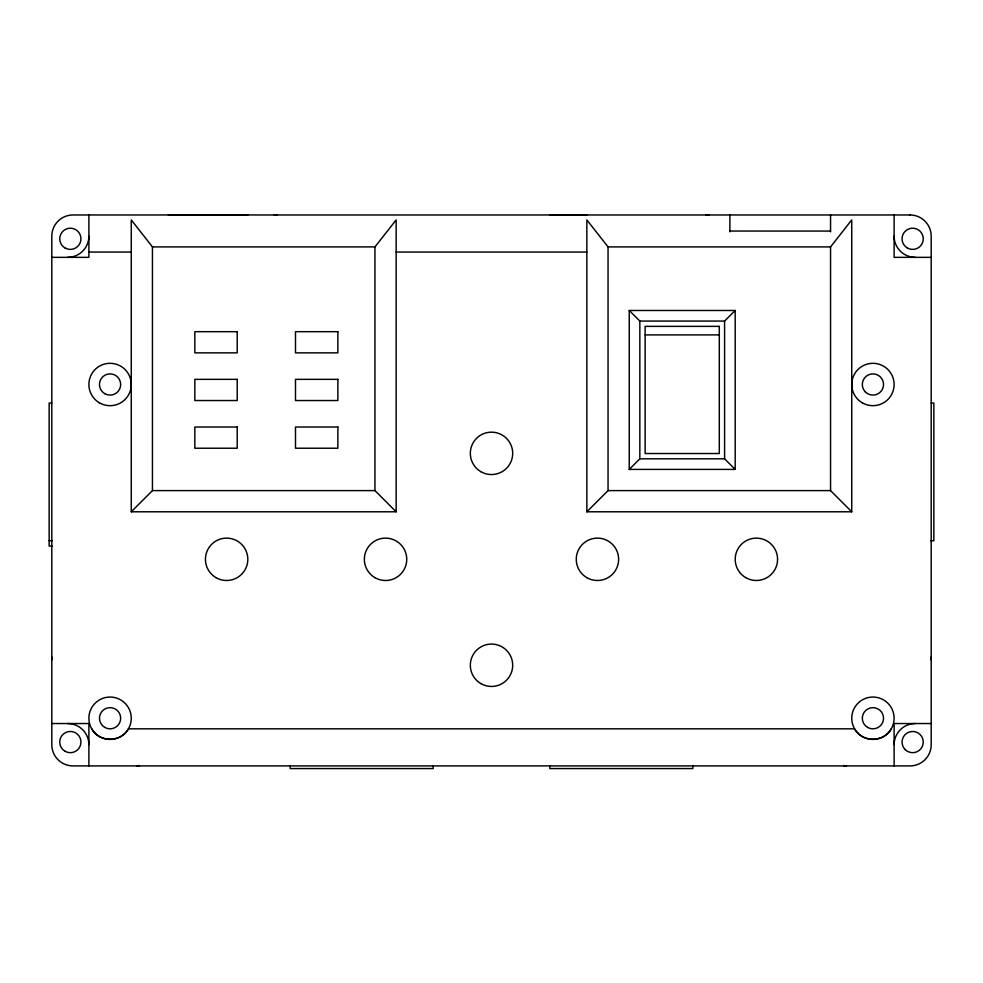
<?xml version="1.0" encoding="UTF-8"?>
<svg xmlns="http://www.w3.org/2000/svg" width="983" height="983" viewBox="0 0 983 983"><rect width="100%" height="100%" fill="white"/><g stroke="black" fill="none" stroke-linecap="round" stroke-linejoin="round"><path stroke-width="1.47" d="M891.274 728.833C883.852 742.632 861.993 742.632 854.571 728.833L128.429 728.833C121.007 742.632 99.148 742.632 91.726 728.833M396.149 511.787L374.953 490.603L374.953 246.905L396.149 219.934L396.149 511.787L131.267 511.787L131.267 219.934L152.451 246.905L152.451 490.603L131.267 511.787M851.733 511.787L830.549 490.603L830.549 246.905L851.733 219.934L851.733 511.787L586.851 511.787L586.851 219.934L608.047 246.905L608.047 490.603L586.851 511.787M735.186 469.407L724.594 458.815L724.594 321.072L735.186 310.481L629.243 310.481L629.243 469.407L735.186 469.407L735.186 310.481M629.243 469.407L639.835 458.815L639.835 321.072L629.243 310.481M729.89 231.042L830.549 231.066M152.451 246.905L374.953 246.905M608.047 246.905L830.549 246.905M88.888 252.053L131.267 252.053M396.149 252.053L586.851 252.053M51.804 257.349L88.888 257.349L88.888 214.97M931.196 257.349L894.112 257.349L894.112 214.97M639.835 321.072L724.594 321.072M645.131 334.896L719.298 334.896M51.804 403.03L49.15 403.03L49.15 546.069L52.001 546.069M931.196 403.03L933.85 403.03L933.85 540.773L930.815 540.773M639.835 458.815L724.594 458.815M152.451 490.603L374.953 490.603M608.047 490.603L830.549 490.603M49.15 540.773L52.185 540.773M51.804 723.537L88.888 723.537L88.888 765.917M931.196 723.537L894.112 723.537L894.112 765.917M830.549 214.97L830.549 231.853M729.89 214.97L729.89 231.853M692.806 765.524L692.806 768.571L549.78 768.571L549.78 765.917M586.851 214.97L549.78 214.97M433.22 765.917L433.22 768.571L290.194 768.571L290.194 765.524M247.814 214.97L168.351 214.97M930.84 657.222A10.592 10.592 0 0 1 931.196 659.962M67.692 723.537A21.196 21.196 0 0 1 88.888 744.721M915.308 257.349A21.196 21.196 0 0 1 894.112 236.153M51.804 659.962A10.592 10.592 0 0 1 52.16 657.222M88.888 236.153A21.196 21.196 0 0 1 67.692 257.349M894.112 744.721A21.196 21.196 0 0 1 915.308 723.537M708.706 214.97L705.954 215.326A10.592 10.592 0 0 1 708.706 214.97M139.303 765.56L136.563 765.917A10.592 10.592 0 0 0 139.303 765.56M910.012 214.97L72.988 214.97A21.196 21.196 0 0 0 51.804 236.153L51.804 744.721A21.196 21.196 0 0 0 72.988 765.917L910.012 765.917A21.196 21.196 0 0 0 931.196 744.721L931.196 236.153A21.196 21.196 0 0 0 910.012 214.97M719.298 326.368L645.131 326.368L645.131 453.519L719.298 453.519L719.298 326.368M237.21 331.676L194.831 331.676L194.831 352.86L237.21 352.86L237.21 331.676M337.869 331.676L295.49 331.676L295.49 352.86L337.869 352.86L337.869 331.676M237.21 379.352L194.831 379.352L194.831 400.536L237.21 400.536L237.21 379.352M337.869 379.352L295.49 379.352L295.49 400.536L337.869 400.536L337.869 379.352M237.21 427.027L194.831 427.027L194.831 448.223L237.21 448.223L237.21 427.027M337.869 427.027L295.49 427.027L295.49 448.223L337.869 448.223L337.869 427.027M277.046 215.326L274.294 214.97A10.592 10.592 0 0 1 277.046 215.326M846.437 765.917L843.697 765.56A10.592 10.592 0 0 0 846.437 765.917M867.633 727.408A10.592 10.592 0 0 0 883.52 718.241A10.592 10.592 0 0 0 867.633 709.062A10.592 10.592 0 0 0 867.633 727.408M905.171 749.574A10.592 10.592 0 0 0 922.89 744.819A10.592 10.592 0 0 0 909.914 731.844A10.592 10.592 0 0 0 905.171 749.574M865.433 391.984A10.592 10.592 0 0 0 883.164 387.228A10.592 10.592 0 0 0 870.188 374.253A10.592 10.592 0 0 0 865.433 391.984M99.48 402.846A21.196 21.196 0 0 0 131.267 384.488A21.196 21.196 0 0 0 99.48 366.143A21.196 21.196 0 0 0 99.48 402.846M862.337 402.846A21.196 21.196 0 0 0 894.112 384.488A21.196 21.196 0 0 0 862.337 366.143A21.196 21.196 0 0 0 862.337 402.846M65.038 751.258A10.592 10.592 0 0 0 80.938 742.079A10.592 10.592 0 0 0 65.038 732.9A10.592 10.592 0 0 0 65.038 751.258M907.358 247.974A10.592 10.592 0 0 0 923.258 238.808A10.592 10.592 0 0 0 907.358 229.629A10.592 10.592 0 0 0 907.358 247.974M65.038 247.974A10.592 10.592 0 0 0 80.938 238.808A10.592 10.592 0 0 0 65.038 229.629A10.592 10.592 0 0 0 65.038 247.974M104.776 727.408A10.592 10.592 0 0 0 120.663 718.241A10.592 10.592 0 0 0 104.776 709.062A10.592 10.592 0 0 0 104.776 727.408M95.093 733.22A21.196 21.196 0 0 0 130.542 723.721A21.196 21.196 0 0 0 104.591 697.77A21.196 21.196 0 0 0 95.093 733.22M857.938 733.22A21.196 21.196 0 0 0 893.4 723.721A21.196 21.196 0 0 0 867.448 697.77A21.196 21.196 0 0 0 857.938 733.22M104.776 393.667A10.592 10.592 0 0 0 120.663 384.488A10.592 10.592 0 0 0 104.776 375.309A10.592 10.592 0 0 0 104.776 393.667M480.908 471.705A21.196 21.196 0 0 0 512.696 453.36A21.196 21.196 0 0 0 480.908 435.002A21.196 21.196 0 0 0 480.908 471.705M586.851 577.66A21.196 21.196 0 0 0 618.639 559.315A21.196 21.196 0 0 0 586.851 540.957A21.196 21.196 0 0 0 586.851 577.66M480.908 683.615A21.196 21.196 0 0 0 512.696 665.258A21.196 21.196 0 0 0 480.908 646.912A21.196 21.196 0 0 0 480.908 683.615M374.953 577.66A21.196 21.196 0 0 0 406.741 559.315A21.196 21.196 0 0 0 374.953 540.957A21.196 21.196 0 0 0 374.953 577.66M216.027 577.66A21.196 21.196 0 0 0 247.814 559.315A21.196 21.196 0 0 0 216.027 540.957A21.196 21.196 0 0 0 216.027 577.66M745.79 577.66A21.196 21.196 0 0 0 777.565 559.315A21.196 21.196 0 0 0 745.79 540.957A21.196 21.196 0 0 0 745.79 577.66"/></g></svg>
